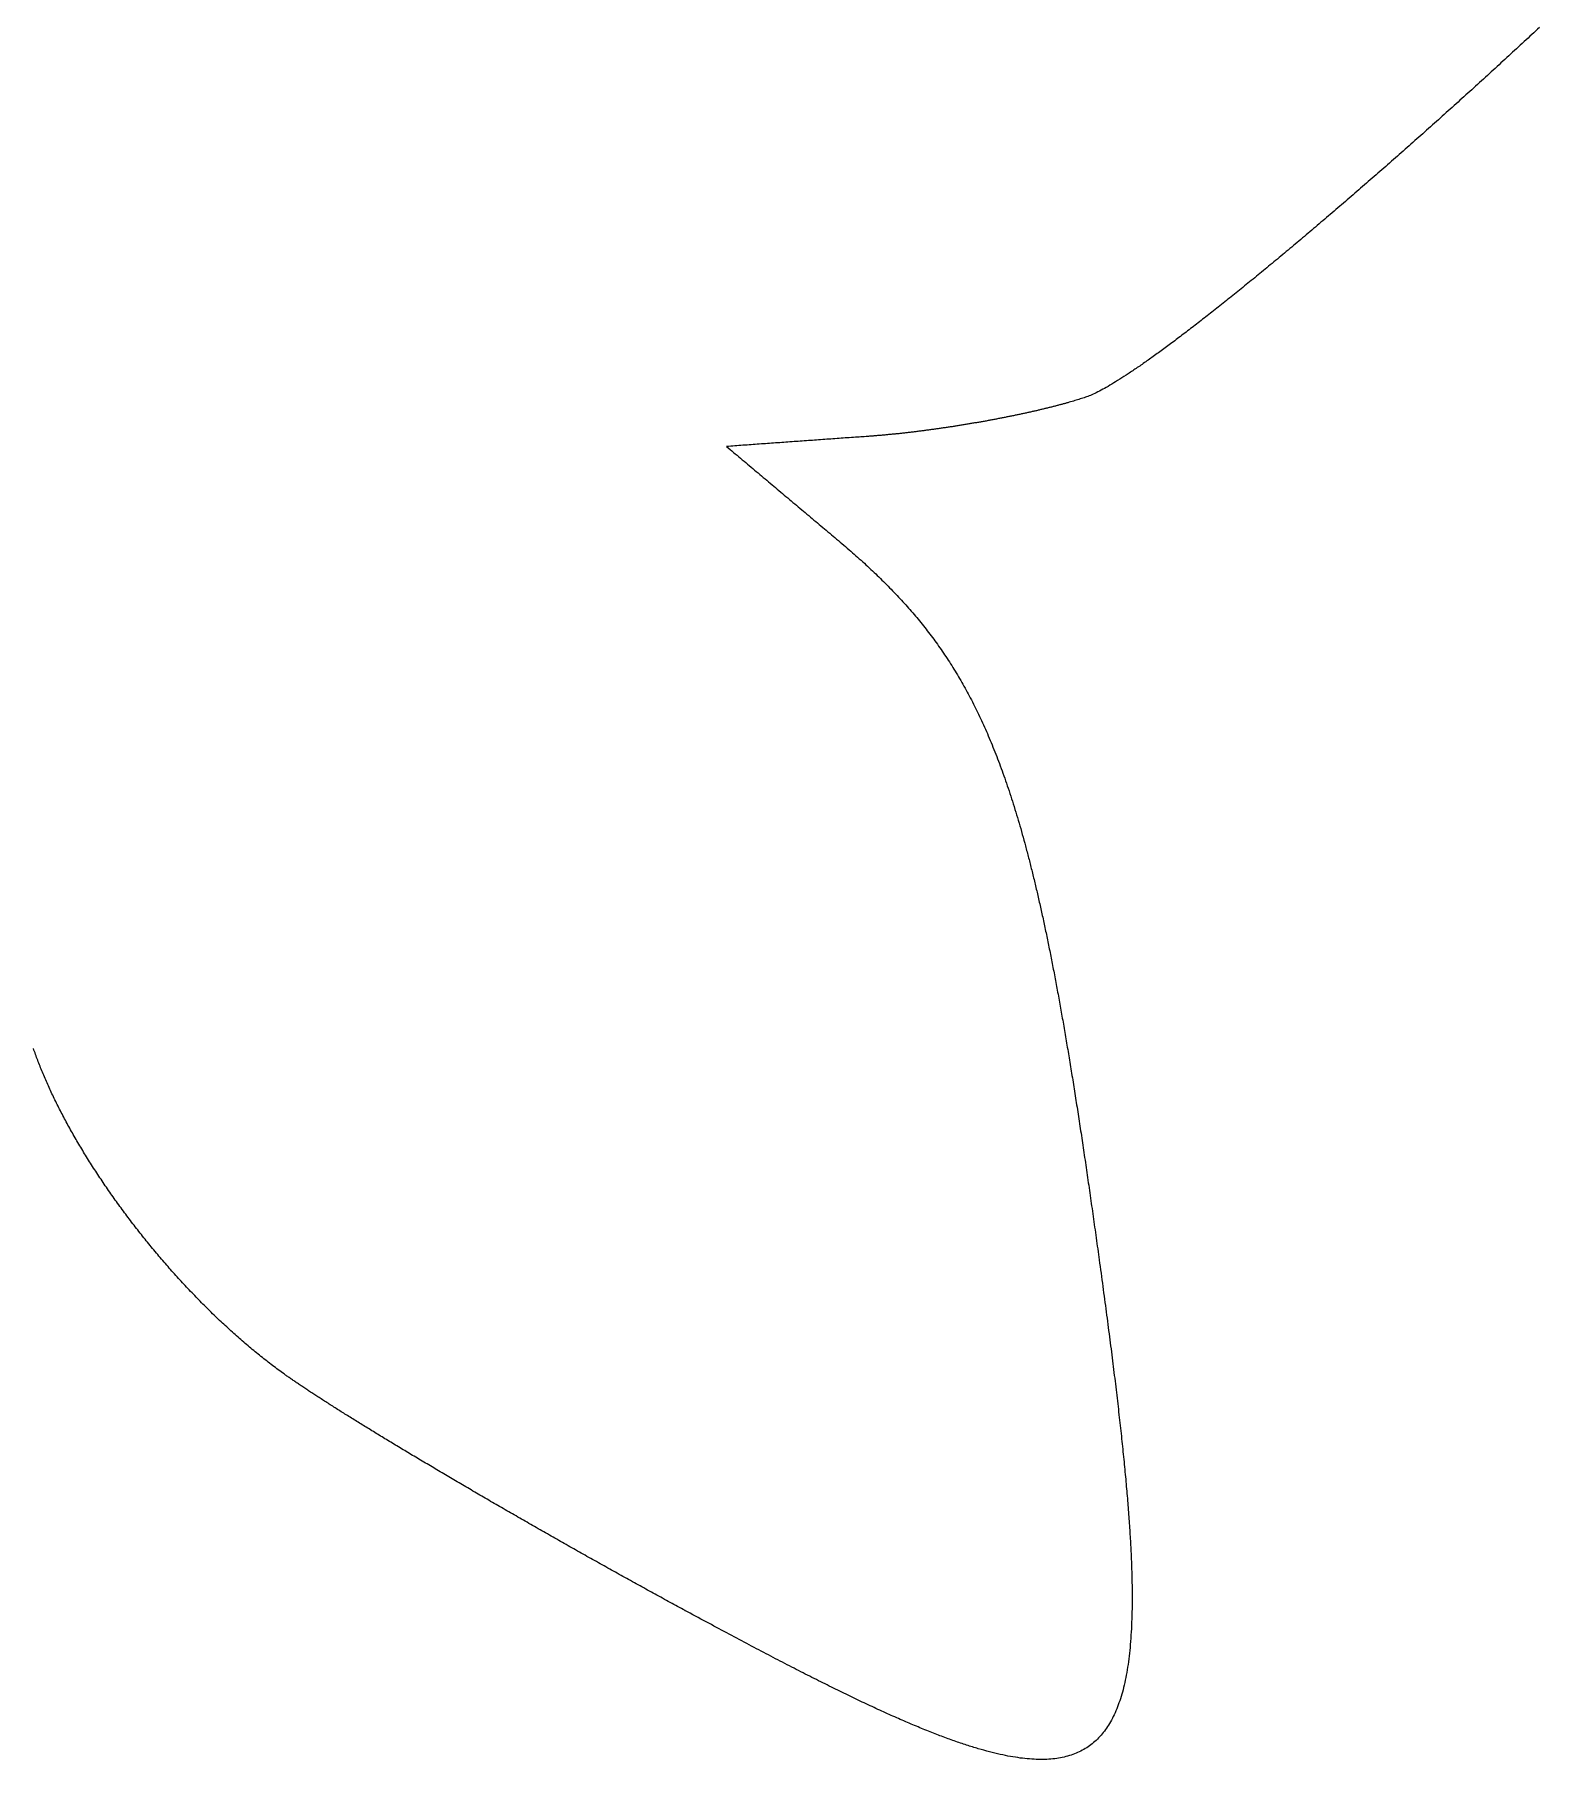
# Model space of a CAD drawing. Extents: x 0.2 to 49.2, y 0.2 to 47.2.
# Drawn here: x 24.72 to 45.29, y 0.2 to 23.78 of the extents above; entities that cross this region are included whole.
import ezdxf

# ---------------------------------------------------------------- set-up
doc = ezdxf.new("R2010")
doc.units = 0
doc.layers.add('Layer_1', color=7, linetype='CONTINUOUS')

msp = doc.modelspace()

# ---------------------------------------------------------------- linework, layer by layer
at = {"layer": 'Layer_1', "color": 7}
for points in [[(35.965622, 18.276674), (35.937672, 18.274674), (35.909722, 18.272674), (35.881772, 18.270674), (35.853822, 18.268674), (35.825872, 18.266674), (35.797922, 18.264674), (35.769972, 18.262674), (35.742022, 18.260674), (35.714072, 18.258674), (35.686122, 18.256674), (35.658172, 18.254674), (35.630222, 18.252674), (35.602272, 18.250674), (35.574322, 18.248674), (35.546372, 18.246674), (35.518422, 18.244674), (35.490472, 18.242674), (35.462522, 18.240674), (35.434572, 18.238674), (35.406622, 18.236674), (35.378672, 18.234674), (35.350722, 18.232674), (35.322772, 18.230674), (35.294822, 18.228674), (35.266872, 18.226674), (35.238922, 18.224674), (35.210972, 18.222674), (35.183022, 18.220674), (35.155072, 18.218674), (35.127122, 18.216674), (35.099172, 18.214674), (35.071222, 18.212674), (35.043272, 18.210674), (35.015322, 18.208674), (34.987372, 18.206674), (34.959422, 18.204674), (34.931472, 18.202674), (34.903522, 18.200674), (34.875572, 18.198674), (34.847622, 18.196674), (34.819672, 18.194674), (34.791722, 18.192674), (34.763772, 18.190674), (34.735822, 18.188674), (34.707872, 18.186674), (34.679922, 18.184674), (34.651972, 18.182674), (34.624022, 18.180674), (34.596072, 18.178674), (34.568122, 18.176674), (34.540172, 18.174674), (34.512222, 18.172674), (34.484272, 18.170674), (34.456322, 18.168674), (34.428372, 18.166674), (34.400422, 18.164674), (34.372472, 18.162674), (34.344522, 18.160674), (34.316572, 18.158674), (34.288622, 18.156674), (34.260672, 18.154674), (34.232722, 18.152674), (34.204772, 18.150674), (34.176822, 18.148674), (34.200702, 18.128574), (34.224582, 18.108474), (34.248462, 18.088374), (34.272342, 18.068274), (34.296222, 18.048174), (34.320102, 18.028074), (34.343982, 18.007974), (34.367862, 17.987874), (34.391742, 17.967774), (34.415622, 17.947674), (34.439502, 17.927574), (34.463382, 17.907474), (34.487262, 17.887374), (34.511142, 17.867274), (34.535022, 17.847174), (34.558902, 17.827074), (34.582782, 17.806974), (34.606662, 17.786874), (34.630542, 17.766774), (34.654422, 17.746674), (34.678302, 17.726574), (34.702182, 17.706474), (34.726062, 17.686374), (34.749942, 17.666274), (34.773822, 17.646174), (34.797702, 17.626074), (34.821582, 17.605974), (34.845462, 17.585874), (34.869342, 17.565774), (34.893222, 17.545674), (34.917102, 17.525574), (34.940982, 17.505474), (34.964862, 17.485374), (34.988742, 17.465274), (35.012622, 17.445174), (35.036502, 17.425074), (35.060382, 17.404974), (35.084262, 17.384874), (35.108142, 17.364774), (35.132022, 17.344674), (35.155902, 17.324574), (35.179782, 17.304474), (35.203662, 17.284374), (35.227542, 17.264274), (35.251422, 17.244174), (35.275302, 17.224074), (35.299182, 17.203974), (35.323062, 17.183874), (35.346942, 17.163774), (35.370822, 17.143674), (35.394702, 17.123574), (35.418582, 17.103474), (35.442462, 17.083374), (35.466342, 17.063274), (35.490222, 17.043174), (35.514102, 17.023074), (35.537982, 17.002974), (35.561862, 16.982874), (35.585742, 16.962774), (35.609622, 16.942674), (35.633502, 16.922574), (35.657382, 16.902474), (35.681262, 16.882374), (35.705142, 16.862274)], [(33.607936, 2.239414), (33.607936, 2.239414), (33.607935, 2.239414), (33.607935, 2.239414), (33.607934, 2.239404), (33.607934, 2.239404), (33.607933, 2.239404), (33.607933, 2.239404), (33.607933, 2.239404), (33.607932, 2.239404), (33.607932, 2.239394), (33.607931, 2.239394), (33.607931, 2.239394), (33.607931, 2.239394), (33.60793, 2.239394), (33.60793, 2.239394), (33.607929, 2.239394), (33.607929, 2.239384), (33.607928, 2.239384), (33.607928, 2.239384), (33.607928, 2.239384), (33.607927, 2.239384), (33.607927, 2.239384), (33.607926, 2.239374), (33.607926, 2.239374), (33.607925, 2.239374), (33.607925, 2.239374), (33.607925, 2.239374), (33.607924, 2.239374), (33.607924, 2.239364), (33.607923, 2.239364), (33.607923, 2.239364), (33.607923, 2.239364), (33.607922, 2.239364), (33.607922, 2.239364), (33.607921, 2.239364), (33.607921, 2.239354), (33.60792, 2.239354), (33.60792, 2.239354), (33.60792, 2.239354), (33.607919, 2.239354), (33.607919, 2.239354), (33.607918, 2.239344), (33.607918, 2.239344), (33.607917, 2.239344), (33.607917, 2.239344), (33.607917, 2.239344), (33.607916, 2.239344), (33.607916, 2.239344), (33.607915, 2.239334), (33.607915, 2.239334), (33.607914, 2.239334), (33.607914, 2.239334), (33.607914, 2.239334), (33.607913, 2.239334), (33.607913, 2.239324), (33.607912, 2.239324), (33.607912, 2.239324), (33.607912, 2.239324), (33.607911, 2.239324), (33.607911, 2.239324), (33.60791, 2.239314), (33.60791, 2.239314), (33.607909, 2.239314), (33.609521, 2.237434)]]:
    msp.add_lwpolyline(points, dxfattribs=at)
for points in [[(45.286201, 23.877234), (45.216721, 23.812534), (45.146908, 23.747684), (45.076822, 23.682794)], [(45.076822, 23.682794), (45.006732, 23.617894), (44.936373, 23.552964), (44.865792, 23.488014)], [(44.865792, 23.488014), (44.795212, 23.423014), (44.72441, 23.358114), (44.653444, 23.293204)], [(44.653444, 23.293204), (44.582474, 23.228304), (44.511349, 23.163424), (44.440111, 23.098654)], [(44.226124, 22.904674), (44.154724, 22.840174), (44.083268, 22.775754), (44.011815, 22.711564)], [(44.440111, 23.098654), (44.368871, 23.033854), (44.297525, 22.969204), (44.226124, 22.904674)], [(44.011815, 22.711564), (43.940365, 22.647364), (43.868911, 22.583374), (43.797517, 22.519624)], [(43.797517, 22.519624), (43.726127, 22.455824), (43.654786, 22.392364), (43.583562, 22.329154)], [(43.583562, 22.329154), (43.512342, 22.265954), (43.441226, 22.203034), (43.370282, 22.140464)], [(43.15801, 21.953854), (43.08746, 21.892054), (43.017128, 21.830604), (42.947077, 21.769624)], [(43.370282, 22.140464), (43.299342, 22.077864), (43.228563, 22.015674), (43.15801, 21.953854)], [(42.947077, 21.769624), (42.877027, 21.708624), (42.807255, 21.648104), (42.737817, 21.588074)], [(42.737817, 21.588074), (42.668377, 21.528074), (42.599274, 21.468494), (42.53056, 21.409504)], [(42.325639, 21.234224), (42.257759, 21.176424), (42.190322, 21.119134), (42.123387, 21.062534)], [(42.53056, 21.409504), (42.46184, 21.350504), (42.39352, 21.292074), (42.325639, 21.234224)], [(42.123387, 21.062534), (42.056447, 21.005934), (41.990015, 20.949984), (41.924135, 20.894734)], [(41.924135, 20.894734), (41.858255, 20.839434), (41.79293, 20.784934), (41.728216, 20.731124)], [(41.535962, 20.572014), (41.472522, 20.519714), (41.409755, 20.468304), (41.347706, 20.417694)], [(41.728216, 20.731124), (41.663506, 20.677324), (41.599399, 20.624264), (41.535962, 20.572014)], [(41.347706, 20.417694), (41.285656, 20.367094), (41.224329, 20.317334), (41.163779, 20.268474)], [(40.984513, 20.124664), (40.925573, 20.077664), (40.867463, 20.031564), (40.810242, 19.986544)], [(41.163779, 20.268474), (41.103229, 20.219574), (41.043454, 20.171674), (40.984513, 20.124664)], [(40.641296, 19.854434), (40.585906, 19.811434), (40.531458, 19.769534), (40.478009, 19.728634)], [(40.810242, 19.986544), (40.753022, 19.941444), (40.696687, 19.897444), (40.641296, 19.854434)], [(40.320712, 19.609434), (40.269312, 19.570834), (40.218972, 19.533434), (40.169738, 19.497154)], [(40.478009, 19.728634), (40.424559, 19.687834), (40.372109, 19.648034), (40.320712, 19.609434)], [(40.025418, 19.392074), (39.978458, 19.358274), (39.932658, 19.325774), (39.888086, 19.294474)], [(40.169738, 19.497154), (40.120508, 19.460954), (40.072378, 19.425854), (40.025418, 19.392074)], [(39.635712, 19.123174), (39.596242, 19.097374), (39.558092, 19.072974), (39.521334, 19.049974)], [(39.758073, 19.204774), (39.715993, 19.176174), (39.675183, 19.148974), (39.635712, 19.123174)], [(39.888086, 19.294474), (39.843506, 19.263274), (39.800156, 19.233274), (39.758073, 19.204774)], [(39.229432, 18.883874), (39.201492, 18.870074), (39.175092, 18.857874), (39.150312, 18.847374)], [(39.317862, 18.929974), (39.286872, 18.913074), (39.257372, 18.897674), (39.229432, 18.883874)], [(39.415272, 18.985474), (39.381342, 18.965474), (39.348852, 18.946974), (39.317862, 18.929974)], [(39.521334, 19.049974), (39.484574, 19.026974), (39.449204, 19.005474), (39.415272, 18.985474)], [(38.377542, 18.630274), (38.361762, 18.626274), (38.345892, 18.623274), (38.329932, 18.619474)], [(38.424592, 18.641074), (38.409002, 18.637074), (38.393322, 18.634074), (38.377542, 18.630274)], [(38.471052, 18.651974), (38.455662, 18.647974), (38.440172, 18.644974), (38.424592, 18.641074)], [(38.516912, 18.662974), (38.501732, 18.658974), (38.486442, 18.655974), (38.471052, 18.651974)], [(38.562132, 18.673974), (38.547162, 18.669974), (38.532092, 18.666974), (38.516912, 18.662974)], [(38.606692, 18.685074), (38.591952, 18.681074), (38.577092, 18.678074), (38.562132, 18.673974)], [(38.650562, 18.696174), (38.636052, 18.692174), (38.621432, 18.689174), (38.606692, 18.685074)], [(38.693732, 18.707374), (38.679462, 18.703374), (38.665072, 18.700374), (38.650562, 18.696174)], [(38.736162, 18.718574), (38.722142, 18.714574), (38.708002, 18.711574), (38.693732, 18.707374)], [(38.777832, 18.729874), (38.764072, 18.725874), (38.750182, 18.721874), (38.736162, 18.718574)], [(38.818722, 18.741174), (38.805222, 18.737174), (38.791602, 18.733174), (38.777832, 18.729874)], [(38.858792, 18.752474), (38.845572, 18.748474), (38.832212, 18.744474), (38.818722, 18.741174)], [(38.898032, 18.763774), (38.885092, 18.759774), (38.872012, 18.755774), (38.858792, 18.752474)], [(38.936412, 18.775174), (38.923762, 18.771174), (38.910972, 18.767174), (38.898032, 18.763774)], [(38.973902, 18.786574), (38.961552, 18.782574), (38.949052, 18.778574), (38.936412, 18.775174)], [(39.010492, 18.797974), (38.998452, 18.793974), (38.986252, 18.789974), (38.973902, 18.786574)], [(39.046142, 18.809374), (39.034422, 18.805374), (39.022532, 18.801374), (39.010492, 18.797974)], [(39.080832, 18.820774), (39.069432, 18.816774), (39.057872, 18.812774), (39.046142, 18.809374)], [(39.150312, 18.847374), (39.125532, 18.836874), (39.102352, 18.827974), (39.080832, 18.820774)], [(37.084002, 18.393674), (37.066152, 18.390674), (37.048312, 18.388674), (37.030492, 18.385674)], [(37.137582, 18.401674), (37.119712, 18.398674), (37.101852, 18.396674), (37.084002, 18.393674)], [(37.191192, 18.409674), (37.173322, 18.406674), (37.155442, 18.404674), (37.137582, 18.401674)], [(37.244822, 18.417674), (37.226952, 18.414674), (37.209072, 18.412674), (37.191192, 18.409674)], [(37.298442, 18.425674), (37.280572, 18.422674), (37.262702, 18.419674), (37.244822, 18.417674)], [(37.352022, 18.433674), (37.334172, 18.430674), (37.316312, 18.427674), (37.298442, 18.425674)], [(37.405542, 18.442674), (37.387712, 18.439674), (37.369872, 18.436674), (37.352022, 18.433674)], [(37.458972, 18.451674), (37.441182, 18.448674), (37.423362, 18.445674), (37.405542, 18.442674)], [(37.512292, 18.460674), (37.494542, 18.457674), (37.476762, 18.454674), (37.458972, 18.451674)], [(37.565472, 18.469674), (37.547772, 18.466674), (37.530042, 18.463674), (37.512292, 18.460674)], [(37.618492, 18.478674), (37.600842, 18.475674), (37.583172, 18.472674), (37.565472, 18.469674)], [(37.671332, 18.487674), (37.653752, 18.484674), (37.636142, 18.481674), (37.618492, 18.478674)], [(37.723962, 18.496674), (37.706462, 18.493674), (37.688912, 18.490674), (37.671332, 18.487674)], [(37.776352, 18.506674), (37.758932, 18.503674), (37.741462, 18.500674), (37.723962, 18.496674)], [(37.828482, 18.516674), (37.811152, 18.513674), (37.793772, 18.510674), (37.776352, 18.506674)], [(37.880322, 18.526674), (37.863092, 18.523674), (37.845812, 18.519674), (37.828482, 18.516674)], [(37.931852, 18.536674), (37.914732, 18.533674), (37.897552, 18.529674), (37.880322, 18.526674)], [(37.983052, 18.546674), (37.966042, 18.543674), (37.948982, 18.539674), (37.931852, 18.536674)], [(38.033892, 18.556774), (38.017012, 18.553774), (38.000062, 18.549774), (37.983052, 18.546674)], [(38.084342, 18.566974), (38.067592, 18.563974), (38.050772, 18.559974), (38.033892, 18.556774)], [(38.134382, 18.577274), (38.117772, 18.574274), (38.101092, 18.570274), (38.084342, 18.566974)], [(38.183982, 18.587674), (38.167522, 18.584674), (38.150992, 18.580674), (38.134382, 18.577274)], [(38.233122, 18.598174), (38.216822, 18.594174), (38.200442, 18.591174), (38.183982, 18.587674)], [(38.281782, 18.608774), (38.265652, 18.604774), (38.249422, 18.601774), (38.233122, 18.598174)], [(38.329932, 18.619474), (38.313972, 18.615474), (38.297922, 18.612474), (38.281782, 18.608774)], [(36.012032, 18.279674), (35.996462, 18.278714), (35.980992, 18.277674), (35.965622, 18.276674)], [(36.059032, 18.282674), (36.043272, 18.281674), (36.027602, 18.280674), (36.012032, 18.279674)], [(36.106592, 18.285674), (36.090642, 18.284674), (36.074792, 18.283674), (36.059032, 18.282674)], [(36.154692, 18.289674), (36.138572, 18.288674), (36.122532, 18.287674), (36.106592, 18.285674)], [(36.203302, 18.293674), (36.187012, 18.292674), (36.170812, 18.290674), (36.154692, 18.289674)], [(36.252402, 18.297674), (36.235952, 18.296674), (36.219592, 18.294674), (36.203302, 18.293674)], [(36.301972, 18.301674), (36.285372, 18.300674), (36.268852, 18.298674), (36.252402, 18.297674)], [(36.351972, 18.306674), (36.335232, 18.304674), (36.318562, 18.303674), (36.301972, 18.301674)], [(36.402382, 18.311674), (36.385512, 18.309674), (36.368702, 18.308674), (36.351972, 18.306674)], [(36.453182, 18.316674), (36.436182, 18.314674), (36.419252, 18.313674), (36.402382, 18.311674)], [(36.504352, 18.321674), (36.487242, 18.319674), (36.470182, 18.317674), (36.453182, 18.316674)], [(36.555852, 18.326674), (36.538632, 18.324674), (36.521462, 18.322674), (36.504352, 18.321674)], [(36.607672, 18.332674), (36.590352, 18.330674), (36.573082, 18.328674), (36.555852, 18.326674)], [(36.659782, 18.338674), (36.642372, 18.336674), (36.625002, 18.334674), (36.607672, 18.332674)], [(36.712152, 18.344674), (36.694652, 18.342674), (36.677202, 18.340674), (36.659782, 18.338674)], [(36.764762, 18.350674), (36.747192, 18.348674), (36.729652, 18.346674), (36.712152, 18.344674)], [(36.817582, 18.357674), (36.799942, 18.355674), (36.782332, 18.353674), (36.764762, 18.350674)], [(36.870592, 18.364674), (36.852892, 18.362674), (36.835222, 18.359674), (36.817582, 18.357674)], [(36.923762, 18.371674), (36.906012, 18.369674), (36.888292, 18.366674), (36.870592, 18.364674)], [(36.977072, 18.378674), (36.959282, 18.376674), (36.941512, 18.373674), (36.923762, 18.371674)], [(37.030492, 18.385674), (37.012672, 18.383674), (36.994862, 18.380674), (36.977072, 18.378674)], [(35.705142, 16.862274), (35.738012, 16.834574), (35.770502, 16.806974), (35.802622, 16.779374)], [(35.802622, 16.779374), (35.834752, 16.751774), (35.866502, 16.724174), (35.897902, 16.696574)], [(35.897902, 16.696574), (35.929302, 16.668974), (35.960332, 16.641474), (35.991022, 16.613874)], [(35.991022, 16.613874), (36.021702, 16.586274), (36.052032, 16.558774), (36.082022, 16.531174)], [(36.082022, 16.531174), (36.112002, 16.503574), (36.141642, 16.475974), (36.170942, 16.448274)], [(36.170942, 16.448274), (36.200242, 16.420574), (36.229202, 16.392874), (36.257832, 16.365074)], [(36.257832, 16.365074), (36.286462, 16.337274), (36.314752, 16.309374), (36.342722, 16.281474)], [(36.342722, 16.281474), (36.370692, 16.253474), (36.398332, 16.225474), (36.425662, 16.197374)], [(36.425662, 16.197374), (36.452992, 16.169174), (36.480002, 16.140974), (36.506692, 16.112574)], [(36.506692, 16.112574), (36.533392, 16.084174), (36.559782, 16.055674), (36.585862, 16.026974)], [(36.585862, 16.026974), (36.611942, 15.998274), (36.637722, 15.969474), (36.663212, 15.940574)], [(36.663212, 15.940574), (36.688692, 15.911574), (36.713882, 15.882474), (36.738782, 15.853174)], [(36.738782, 15.853174), (36.763682, 15.823874), (36.788282, 15.794374), (36.812612, 15.764674)], [(36.812612, 15.764674), (36.836932, 15.734974), (36.860982, 15.705074), (36.884752, 15.674874)], [(36.884752, 15.674874), (36.908522, 15.644774), (36.932012, 15.614374), (36.955232, 15.583774)], [(36.955232, 15.583774), (36.978452, 15.553174), (37.001412, 15.522374), (37.024102, 15.491174)], [(37.024102, 15.491174), (37.046792, 15.460074), (37.069232, 15.428674), (37.091402, 15.396974)], [(37.091402, 15.396974), (37.113582, 15.365274), (37.135502, 15.333374), (37.157182, 15.301174)], [(37.157182, 15.301174), (37.178862, 15.268874), (37.200292, 15.236374), (37.221482, 15.203474)], [(37.221482, 15.203474), (37.242672, 15.170574), (37.263622, 15.137374), (37.284342, 15.103874)], [(37.284342, 15.103874), (37.305062, 15.070374), (37.325542, 15.036474), (37.345802, 15.002224)], [(37.345802, 15.002224), (37.366062, 14.968024), (37.386092, 14.933424), (37.405902, 14.898414)], [(37.405902, 14.898414), (37.425712, 14.863414), (37.445312, 14.828114), (37.464692, 14.792314)], [(37.464692, 14.792314), (37.484072, 14.756514), (37.503242, 14.720414), (37.522212, 14.683804)], [(37.522212, 14.683804), (37.541182, 14.647204), (37.559942, 14.610204), (37.578502, 14.572784)], [(37.578502, 14.572784), (37.597062, 14.535384), (37.615432, 14.497484), (37.633612, 14.459134)], [(37.633612, 14.459134), (37.651792, 14.420834), (37.669772, 14.382034), (37.687572, 14.342724)], [(37.687572, 14.342724), (37.705372, 14.303424), (37.722992, 14.263724), (37.740432, 14.223444)], [(37.740432, 14.223444), (37.757872, 14.183144), (37.775142, 14.142444), (37.792242, 14.101174)], [(37.792242, 14.101174), (37.809342, 14.059874), (37.826262, 14.018074), (37.843032, 13.975804)], [(37.843032, 13.975804), (37.859802, 13.933504), (37.876402, 13.890604), (37.892852, 13.847214)], [(37.892852, 13.847214), (37.909302, 13.803814), (37.925592, 13.759814), (37.941742, 13.715274)], [(37.941742, 13.715274), (37.957892, 13.670774), (37.973882, 13.625574), (37.989742, 13.579884)], [(37.989742, 13.579884), (38.005602, 13.534184), (38.021312, 13.487884), (38.036892, 13.440924)], [(38.036892, 13.440924), (38.052472, 13.394024), (38.067922, 13.346424), (38.083242, 13.298274)], [(38.083242, 13.298274), (38.098562, 13.250074), (38.113762, 13.201274), (38.128832, 13.151814)], [(38.128832, 13.151814), (38.143912, 13.102314), (38.158862, 13.052214), (38.173702, 13.001424)], [(38.173702, 13.001424), (38.188542, 12.950624), (38.203272, 12.899154), (38.217902, 12.846994)], [(38.217902, 12.846994), (38.232522, 12.794794), (38.247042, 12.741974), (38.261462, 12.688404)], [(38.261462, 12.688404), (38.275882, 12.634804), (38.290202, 12.580554), (38.304432, 12.525534)], [(38.304432, 12.525534), (38.318662, 12.470534), (38.332802, 12.414774), (38.346852, 12.358274)], [(38.346852, 12.358274), (38.360902, 12.301774), (38.374882, 12.244524), (38.388772, 12.186504)], [(38.388772, 12.186504), (38.402662, 12.128504), (38.416482, 12.069694), (38.430232, 12.010104)], [(38.430232, 12.010104), (38.443982, 11.950504), (38.457652, 11.890144), (38.471272, 11.828954)], [(38.471272, 11.828954), (38.484882, 11.767754), (38.498432, 11.705774), (38.511932, 11.642954)], [(38.511932, 11.642954), (38.525422, 11.580154), (38.538862, 11.516464), (38.552252, 11.451964)], [(38.552252, 11.451964), (38.565642, 11.387464), (38.578982, 11.322094), (38.592282, 11.255874)], [(38.592282, 11.255874), (38.605582, 11.189674), (38.618842, 11.122554), (38.632062, 11.054574)], [(38.632062, 11.054574), (38.645282, 10.986574), (38.658472, 10.917724), (38.671632, 10.847944)], [(38.671632, 10.847944), (38.684792, 10.778144), (38.697922, 10.707474), (38.711032, 10.635854)], [(38.711032, 10.635854), (38.724142, 10.564254), (38.737232, 10.491704), (38.750312, 10.418214)], [(38.750312, 10.418214), (38.763392, 10.344714), (38.776452, 10.270284), (38.789512, 10.194874)], [(38.789512, 10.194874), (38.802572, 10.119474), (38.815622, 10.043104), (38.828672, 9.965744)], [(24.732934, 9.839134), (24.723234, 9.865934), (24.713924, 9.892534), (24.704874, 9.919134)], [(38.828672, 9.965744), (38.841722, 9.888344), (38.854782, 9.810044), (38.867842, 9.730694)], [(24.762784, 9.758334), (24.752534, 9.785434), (24.742584, 9.812334), (24.732934, 9.839134)], [(24.794394, 9.676834), (24.783564, 9.704134), (24.773034, 9.731334), (24.762784, 9.758334)], [(24.827734, 9.594634), (24.816334, 9.622134), (24.805224, 9.649534), (24.794394, 9.676834)], [(38.867842, 9.730694), (38.880902, 9.651294), (38.893972, 9.570984), (38.907052, 9.489604)], [(24.862764, 9.511734), (24.850804, 9.539434), (24.839134, 9.567134), (24.827734, 9.594634)], [(24.899454, 9.428234), (24.886954, 9.456134), (24.874714, 9.484034), (24.862764, 9.511734)], [(38.907052, 9.489604), (38.920132, 9.408204), (38.933232, 9.325824), (38.946352, 9.242374)], [(24.937784, 9.344134), (24.924744, 9.372234), (24.911964, 9.400334), (24.899454, 9.428234)], [(24.977704, 9.259534), (24.964134, 9.287834), (24.950824, 9.316034), (24.937784, 9.344134)], [(25.019194, 9.174434), (25.005104, 9.202834), (24.991274, 9.231234), (24.977704, 9.259534)], [(38.946352, 9.242374), (38.959472, 9.158874), (38.972612, 9.074424), (38.985782, 8.988864)], [(25.062224, 9.088934), (25.047634, 9.117534), (25.033284, 9.146034), (25.019194, 9.174434)], [(25.106754, 9.003034), (25.091664, 9.031734), (25.076814, 9.060434), (25.062224, 9.088934)], [(25.152754, 8.916734), (25.137184, 8.945534), (25.121844, 8.974334), (25.106754, 9.003034)], [(38.985782, 8.988864), (38.998952, 8.903264), (39.012152, 8.816674), (39.025392, 8.728964)], [(25.200194, 8.830134), (25.184144, 8.859034), (25.168324, 8.887934), (25.152754, 8.916734)], [(25.249044, 8.743234), (25.232534, 8.772234), (25.216244, 8.801134), (25.200194, 8.830134)], [(25.299274, 8.656134), (25.282304, 8.685134), (25.265564, 8.714234), (25.249044, 8.743234)], [(39.025392, 8.728964), (39.038632, 8.641264), (39.051902, 8.552464), (39.065212, 8.462574)], [(25.350844, 8.568934), (25.333434, 8.598034), (25.316244, 8.627134), (25.299274, 8.656134)], [(25.403724, 8.481534), (25.385884, 8.510634), (25.368254, 8.539834), (25.350844, 8.568934)], [(25.457884, 8.394134), (25.439624, 8.423234), (25.421564, 8.452434), (25.403724, 8.481534)], [(25.513294, 8.306634), (25.494624, 8.335834), (25.476154, 8.364934), (25.457884, 8.394134)], [(25.569914, 8.219134), (25.550844, 8.248234), (25.531964, 8.277434), (25.513294, 8.306634)], [(39.065212, 8.462574), (39.078532, 8.372674), (39.091882, 8.281674), (39.105292, 8.189554)], [(25.627724, 8.131734), (25.608264, 8.160834), (25.588994, 8.190034), (25.569914, 8.219134)], [(25.686684, 8.044434), (25.666844, 8.073534), (25.647184, 8.102634), (25.627724, 8.131734)], [(25.746764, 7.957234), (25.726554, 7.986234), (25.706524, 8.015334), (25.686684, 8.044434)], [(39.105292, 8.189554), (39.118702, 8.097454), (39.132162, 8.004184), (39.145672, 7.909794)], [(25.807934, 7.870234), (25.787364, 7.899234), (25.766974, 7.928134), (25.746764, 7.957234)], [(25.870164, 7.783534), (25.849244, 7.812434), (25.828504, 7.841334), (25.807934, 7.870234)], [(25.933414, 7.697034), (25.912164, 7.725834), (25.891074, 7.754634), (25.870164, 7.783534)], [(39.145672, 7.909794), (39.159192, 7.815394), (39.172762, 7.719874), (39.186402, 7.623174)], [(25.997654, 7.610934), (25.976074, 7.639634), (25.954664, 7.668334), (25.933414, 7.697034)], [(26.062854, 7.525134), (26.040964, 7.553634), (26.019224, 7.582234), (25.997654, 7.610934)], [(39.186402, 7.623174), (39.200042, 7.526474), (39.213742, 7.428624), (39.227512, 7.329594)], [(26.128984, 7.439834), (26.106794, 7.468234), (26.084744, 7.496634), (26.062854, 7.525134)], [(26.196014, 7.354934), (26.173524, 7.383134), (26.151184, 7.411434), (26.128984, 7.439834)], [(26.263914, 7.270534), (26.241144, 7.298534), (26.218504, 7.326734), (26.196014, 7.354934)], [(39.227512, 7.329594), (39.241282, 7.230594), (39.255132, 7.130334), (39.269052, 7.028914)], [(26.332644, 7.186734), (26.309594, 7.214534), (26.286684, 7.242534), (26.263914, 7.270534)], [(26.402174, 7.103534), (26.378864, 7.131134), (26.355694, 7.158934), (26.332644, 7.186734)], [(26.472474, 7.020934), (26.448914, 7.048334), (26.425484, 7.075834), (26.402174, 7.103534)], [(26.543514, 6.939034), (26.519714, 6.966234), (26.496034, 6.993534), (26.472474, 7.020934)], [(26.615254, 6.857834), (26.591224, 6.884734), (26.567314, 6.911834), (26.543514, 6.939034)], [(26.687674, 6.777434), (26.663424, 6.804134), (26.639284, 6.830934), (26.615254, 6.857834)], [(39.269052, 7.028914), (39.285792, 6.906984), (39.302152, 6.786864), (39.318132, 6.668544)], [(26.760734, 6.697834), (26.736274, 6.724234), (26.711924, 6.750734), (26.687674, 6.777434)], [(26.834404, 6.619134), (26.809754, 6.645234), (26.785194, 6.671434), (26.760734, 6.697834)], [(26.908654, 6.541334), (26.883814, 6.567134), (26.859064, 6.593034), (26.834404, 6.619134)], [(39.318132, 6.668544), (39.334102, 6.550224), (39.349692, 6.433694), (39.364872, 6.318954)], [(26.983444, 6.464434), (26.958424, 6.489934), (26.933494, 6.515534), (26.908654, 6.541334)], [(27.058754, 6.388534), (27.033574, 6.413634), (27.008464, 6.438934), (26.983444, 6.464434)], [(27.134544, 6.313734), (27.109204, 6.338534), (27.083944, 6.363434), (27.058754, 6.388534)], [(27.210784, 6.240034), (27.185304, 6.264434), (27.159884, 6.289034), (27.134544, 6.313734)], [(27.287444, 6.167434), (27.261824, 6.191434), (27.236274, 6.215634), (27.210784, 6.240034)], [(27.364484, 6.096034), (27.338744, 6.119634), (27.313054, 6.143434), (27.287444, 6.167434)], [(39.364872, 6.318954), (39.380052, 6.204204), (39.394822, 6.091244), (39.409172, 5.980054)], [(27.441884, 6.025834), (27.416034, 6.049034), (27.390224, 6.072434), (27.364484, 6.096034)], [(27.519604, 5.956934), (27.493644, 5.979734), (27.467734, 6.002634), (27.441884, 6.025834)], [(27.597614, 5.889334), (27.571564, 5.911634), (27.545564, 5.934134), (27.519604, 5.956934)], [(39.409172, 5.980054), (39.423522, 5.868864), (39.437442, 5.759434), (39.450932, 5.651764)], [(27.675884, 5.823034), (27.649754, 5.844834), (27.623664, 5.866934), (27.597614, 5.889334)], [(27.754384, 5.758234), (27.728184, 5.779634), (27.702014, 5.801234), (27.675884, 5.823034)], [(27.833074, 5.694834), (27.806814, 5.715734), (27.780584, 5.736834), (27.754384, 5.758234)], [(27.911934, 5.632934), (27.885624, 5.653334), (27.859334, 5.673934), (27.833074, 5.694834)], [(27.990924, 5.572534), (27.964574, 5.592434), (27.938244, 5.612534), (27.911934, 5.632934)], [(28.070014, 5.513734), (28.043644, 5.533034), (28.017274, 5.552634), (27.990924, 5.572534)], [(28.149174, 5.456534), (28.122784, 5.475334), (28.096394, 5.494334), (28.070014, 5.513734)], [(28.189534, 5.428034), (28.175694, 5.438034), (28.162234, 5.447234), (28.149174, 5.456534)], [(28.232234, 5.398334), (28.217624, 5.408434), (28.203384, 5.418334), (28.189534, 5.428034)], [(39.450932, 5.651764), (39.464422, 5.544094), (39.477462, 5.438184), (39.490062, 5.334014)], [(28.277214, 5.367434), (28.261844, 5.377934), (28.246844, 5.388234), (28.232234, 5.398334)], [(28.324434, 5.335334), (28.308324, 5.346234), (28.292574, 5.356934), (28.277214, 5.367434)], [(28.373854, 5.302134), (28.357014, 5.313434), (28.340544, 5.324534), (28.324434, 5.335334)], [(28.425434, 5.267734), (28.407884, 5.279334), (28.390694, 5.290834), (28.373854, 5.302134)], [(28.479124, 5.232234), (28.460884, 5.244234), (28.442974, 5.256034), (28.425434, 5.267734)], [(28.534884, 5.195734), (28.515954, 5.208034), (28.497364, 5.220234), (28.479124, 5.232234)], [(28.592674, 5.158134), (28.573084, 5.170834), (28.553814, 5.183334), (28.534884, 5.195734)], [(39.490062, 5.334014), (39.502652, 5.229834), (39.514792, 5.127404), (39.526452, 5.026704)], [(28.652444, 5.119534), (28.632194, 5.132534), (28.612274, 5.145434), (28.592674, 5.158134)], [(28.714154, 5.079934), (28.693264, 5.093334), (28.672694, 5.106534), (28.652444, 5.119534)], [(28.777754, 5.039434), (28.756244, 5.053134), (28.735044, 5.066634), (28.714154, 5.079934)], [(28.843204, 4.997934), (28.821084, 5.011934), (28.799264, 5.025734), (28.777754, 5.039434)], [(28.910464, 4.955534), (28.887754, 4.969834), (28.865324, 4.983934), (28.843204, 4.997934)], [(28.979484, 4.912234), (28.956184, 4.926834), (28.933184, 4.941234), (28.910464, 4.955534)], [(39.526452, 5.026704), (39.538122, 4.925994), (39.549312, 4.827014), (39.560012, 4.729754)], [(29.050224, 4.868034), (29.026364, 4.882934), (29.002784, 4.897634), (28.979484, 4.912234)], [(29.122634, 4.823034), (29.098224, 4.838134), (29.074084, 4.853134), (29.050224, 4.868034)], [(29.196674, 4.777234), (29.171724, 4.792634), (29.147044, 4.807934), (29.122634, 4.823034)], [(29.272304, 4.730634), (29.246834, 4.746334), (29.221624, 4.761834), (29.196674, 4.777234)], [(29.349484, 4.683234), (29.323504, 4.699134), (29.297774, 4.714934), (29.272304, 4.730634)], [(39.560012, 4.729754), (39.570722, 4.632454), (39.580932, 4.536934), (39.590642, 4.443084)], [(29.428164, 4.635134), (29.401694, 4.651234), (29.375464, 4.667334), (29.349484, 4.683234)], [(29.508294, 4.586334), (29.481344, 4.602734), (29.454634, 4.619034), (29.428164, 4.635134)], [(29.589834, 4.536834), (29.562424, 4.553434), (29.535234, 4.569934), (29.508294, 4.586334)], [(29.672744, 4.486734), (29.644884, 4.503534), (29.617244, 4.520234), (29.589834, 4.536834)], [(29.756984, 4.435934), (29.728694, 4.452934), (29.700604, 4.469934), (29.672744, 4.486734)], [(29.842504, 4.384534), (29.813784, 4.401734), (29.785284, 4.418934), (29.756984, 4.435934)], [(29.929264, 4.332534), (29.900144, 4.349934), (29.871224, 4.367234), (29.842504, 4.384534)], [(30.017214, 4.280034), (29.987704, 4.297634), (29.958384, 4.315134), (29.929264, 4.332534)], [(30.106314, 4.227034), (30.076424, 4.244834), (30.046724, 4.262534), (30.017214, 4.280034)], [(39.590642, 4.443084), (39.600342, 4.349284), (39.609562, 4.257084), (39.618252, 4.166614)], [(30.196524, 4.173434), (30.166274, 4.191334), (30.136204, 4.209234), (30.106314, 4.227034)], [(30.287794, 4.119434), (30.257194, 4.137534), (30.226774, 4.155534), (30.196524, 4.173434)], [(30.380084, 4.064934), (30.349154, 4.083134), (30.318394, 4.101334), (30.287794, 4.119434)], [(30.473344, 4.010034), (30.442094, 4.028434), (30.411004, 4.046734), (30.380084, 4.064934)], [(30.567534, 3.954734), (30.535984, 3.973234), (30.504584, 3.991634), (30.473344, 4.010034)], [(39.618252, 4.166614), (39.626952, 4.076114), (39.635102, 3.987364), (39.642732, 3.900254)], [(30.662614, 3.899034), (30.630774, 3.917634), (30.599084, 3.936234), (30.567534, 3.954734)], [(30.758544, 3.843034), (30.726434, 3.861734), (30.694454, 3.880434), (30.662614, 3.899034)], [(30.855274, 3.786634), (30.822904, 3.805434), (30.790654, 3.824234), (30.758544, 3.843034)], [(30.952754, 3.730034), (30.920134, 3.748934), (30.887644, 3.767834), (30.855274, 3.786634)], [(39.642732, 3.900254), (39.650332, 3.813154), (39.657452, 3.727714), (39.663992, 3.643934)], [(31.050954, 3.673134), (31.018104, 3.692134), (30.985374, 3.711134), (30.952754, 3.730034)], [(31.149814, 3.615934), (31.116754, 3.635034), (31.083794, 3.654034), (31.050954, 3.673134)], [(31.249304, 3.558534), (31.216044, 3.577734), (31.182874, 3.596834), (31.149814, 3.615934)], [(31.349376, 3.500934), (31.315926, 3.520134), (31.282566, 3.539334), (31.249304, 3.558534)], [(39.663992, 3.643934), (39.670492, 3.560134), (39.676512, 3.478034), (39.681932, 3.397564)], [(31.449985, 3.443234), (31.416365, 3.462534), (31.382825, 3.481734), (31.349376, 3.500934)], [(31.551088, 3.385334), (31.517308, 3.404634), (31.483608, 3.423934), (31.449985, 3.443234)], [(31.652641, 3.327334), (31.618721, 3.346634), (31.584871, 3.366034), (31.551088, 3.385334)], [(31.754601, 3.269234), (31.720551, 3.288634), (31.686561, 3.307934), (31.652641, 3.327334)], [(39.681932, 3.397564), (39.687332, 3.317064), (39.692192, 3.238254), (39.696452, 3.161054)], [(31.856924, 3.211034), (31.822764, 3.230434), (31.788654, 3.249834), (31.754601, 3.269234)], [(31.959565, 3.152834), (31.925305, 3.172234), (31.891085, 3.191634), (31.856924, 3.211034)], [(32.062482, 3.094634), (32.028132, 3.114034), (31.993832, 3.133434), (31.959565, 3.152834)], [(32.16563, 3.036434), (32.13121, 3.055834), (32.09683, 3.075234), (32.062482, 3.094634)], [(39.696452, 3.161054), (39.700752, 3.083854), (39.704352, 3.008274), (39.707452, 2.934324)], [(32.268966, 2.978234), (32.234496, 2.997634), (32.200046, 3.017034), (32.16563, 3.036434)], [(32.372447, 2.920134), (32.337937, 2.939534), (32.303437, 2.958834), (32.268966, 2.978234)], [(32.476027, 2.862134), (32.441487, 2.881434), (32.406957, 2.900834), (32.372447, 2.920134)], [(32.579664, 2.804234), (32.545114, 2.823534), (32.510564, 2.842834), (32.476027, 2.862134)], [(39.707452, 2.934324), (39.710552, 2.860324), (39.712952, 2.788034), (39.714852, 2.717294)], [(32.683314, 2.746534), (32.648764, 2.765734), (32.614214, 2.785034), (32.579664, 2.804234)], [(32.786933, 2.688934), (32.752403, 2.708134), (32.717863, 2.727234), (32.683314, 2.746534)], [(32.890477, 2.631534), (32.855977, 2.650634), (32.821457, 2.669734), (32.786933, 2.688934)], [(32.993903, 2.574334), (32.959453, 2.593334), (32.924973, 2.612434), (32.890477, 2.631534)], [(39.714852, 2.717294), (39.716652, 2.646594), (39.717952, 2.577424), (39.718552, 2.509884)], [(33.097166, 2.517434), (33.062776, 2.536334), (33.028356, 2.555334), (32.993903, 2.574334)], [(33.200224, 2.460734), (33.165914, 2.479534), (33.131554, 2.498434), (33.097166, 2.517434)], [(33.303032, 2.404434), (33.268812, 2.423134), (33.234542, 2.441934), (33.200224, 2.460734)], [(33.405547, 2.348434), (33.371427, 2.367034), (33.337257, 2.385734), (33.303032, 2.404434)], [(39.718552, 2.509884), (39.719146, 2.442384), (39.719106, 2.376384), (39.718414, 2.312014)], [(33.507724, 2.292734), (33.473724, 2.311234), (33.439664, 2.329834), (33.405547, 2.348434)], [(33.609521, 2.237434), (33.575661, 2.255834), (33.541721, 2.274234), (33.507724, 2.292734)], [(33.897713, 2.082694), (33.802533, 2.133994), (33.705942, 2.186244), (33.607936, 2.239414)], [(39.714414, 2.123584), (39.712414, 2.062384), (39.709714, 2.002664), (39.706314, 1.944534)], [(39.718414, 2.312014), (39.717722, 2.247614), (39.716414, 2.184824), (39.714414, 2.123584)], [(34.179075, 1.931614), (34.086675, 1.981014), (33.992898, 2.031414), (33.897713, 2.082694)], [(34.452118, 1.786254), (34.362478, 1.833754), (34.27147, 1.882154), (34.179075, 1.931614)], [(39.706314, 1.944534), (39.702914, 1.886434), (39.698914, 1.829814), (39.694154, 1.774764)], [(34.716941, 1.646704), (34.630031, 1.692204), (34.541757, 1.738804), (34.452118, 1.786254)], [(39.694154, 1.774764), (39.689454, 1.719664), (39.683954, 1.666194), (39.677794, 1.614194)], [(34.973641, 1.513034), (34.889421, 1.556634), (34.803856, 1.601134), (34.716941, 1.646704)], [(35.222318, 1.385334), (35.140748, 1.426934), (35.057866, 1.469434), (34.973641, 1.513034)], [(39.657134, 1.462744), (39.649534, 1.413744), (39.641174, 1.366344), (39.632074, 1.320334)], [(39.677794, 1.614194), (39.671594, 1.562194), (39.664744, 1.511714), (39.657134, 1.462744)], [(35.463068, 1.263684), (35.384128, 1.303184), (35.303884, 1.343784), (35.222318, 1.385334)], [(35.69599, 1.148174), (35.61964, 1.185674), (35.542008, 1.224174), (35.463068, 1.263684)], [(39.602514, 1.186874), (39.591904, 1.143874), (39.580524, 1.102374), (39.568364, 1.062284)], [(39.632074, 1.320334), (39.622974, 1.274334), (39.613124, 1.229834), (39.602514, 1.186874)], [(35.921182, 1.038884), (35.847392, 1.074284), (35.772337, 1.110684), (35.69599, 1.148174)], [(36.138741, 0.935894), (36.067481, 0.969194), (35.994968, 1.003494), (35.921182, 1.038884)], [(39.529514, 0.946484), (39.515774, 0.909384), (39.501234, 0.873684), (39.485874, 0.839394)], [(39.568364, 1.062284), (39.556204, 1.022184), (39.543264, 0.983584), (39.529514, 0.946484)], [(36.348766, 0.839294), (36.280006, 0.870394), (36.21, 0.902594), (36.138741, 0.935894)], [(36.551355, 0.749194), (36.485055, 0.778194), (36.417529, 0.808194), (36.348766, 0.839294)], [(36.746605, 0.665594), (36.682735, 0.692394), (36.617656, 0.720194), (36.551355, 0.749194)], [(39.437344, 0.740894), (39.420344, 0.709494), (39.402514, 0.679494), (39.383834, 0.650994)], [(39.485874, 0.839394), (39.470524, 0.805094), (39.454354, 0.772294), (39.437344, 0.740894)], [(36.934615, 0.588594), (36.873145, 0.613094), (36.810476, 0.638794), (36.746605, 0.665594)], [(37.115482, 0.518394), (37.056372, 0.540694), (36.996089, 0.564094), (36.934615, 0.588594)], [(37.289306, 0.454994), (37.232526, 0.474994), (37.174592, 0.496194), (37.115482, 0.518394)], [(39.261454, 0.496394), (39.239324, 0.473394), (39.216304, 0.451794), (39.192394, 0.431594)], [(39.325234, 0.569494), (39.304844, 0.543694), (39.283594, 0.519394), (39.261454, 0.496394)], [(39.383834, 0.650994), (39.365154, 0.622394), (39.345624, 0.595294), (39.325234, 0.569494)], [(37.456182, 0.398394), (37.401702, 0.416094), (37.346083, 0.434994), (37.289306, 0.454994)], [(37.616211, 0.348794), (37.564001, 0.364194), (37.510661, 0.380694), (37.456182, 0.398394)], [(37.769489, 0.306194), (37.719509, 0.319194), (37.668423, 0.333394), (37.616211, 0.348794)], [(37.916114, 0.270794), (37.868334, 0.281394), (37.819464, 0.293194), (37.769489, 0.306194)], [(38.056185, 0.242594), (38.010575, 0.250594), (37.963895, 0.260194), (37.916114, 0.270794)], [(38.189799, 0.221694), (38.146329, 0.227694), (38.101789, 0.234394), (38.056185, 0.242594)], [(38.861384, 0.253594), (38.830044, 0.243594), (38.797734, 0.235894), (38.764454, 0.228994)], [(38.952544, 0.286094), (38.923104, 0.273894), (38.892724, 0.263094), (38.861384, 0.253594)], [(39.038034, 0.326494), (39.010474, 0.311694), (38.981984, 0.298194), (38.952544, 0.286094)], [(39.117954, 0.374994), (39.092234, 0.357494), (39.065604, 0.341294), (39.038034, 0.326494)], [(39.192394, 0.431594), (39.168484, 0.411394), (39.143674, 0.392494), (39.117954, 0.374994)], [(38.317055, 0.208194), (38.275685, 0.211194), (38.233275, 0.216194), (38.189799, 0.221694)], [(38.438051, 0.202194), (38.398751, 0.202964), (38.358421, 0.205194), (38.317055, 0.208194)], [(38.552884, 0.203194), (38.515624, 0.201194), (38.477354, 0.201194), (38.438051, 0.202194)], [(38.661652, 0.212194), (38.626392, 0.208194), (38.590142, 0.205194), (38.552884, 0.203194)], [(38.764454, 0.228994), (38.731174, 0.221994), (38.696904, 0.216494), (38.661652, 0.212194)]]:
    msp.add_open_spline(points, degree=3, dxfattribs=at)

doc.saveas('drawing.dxf')
